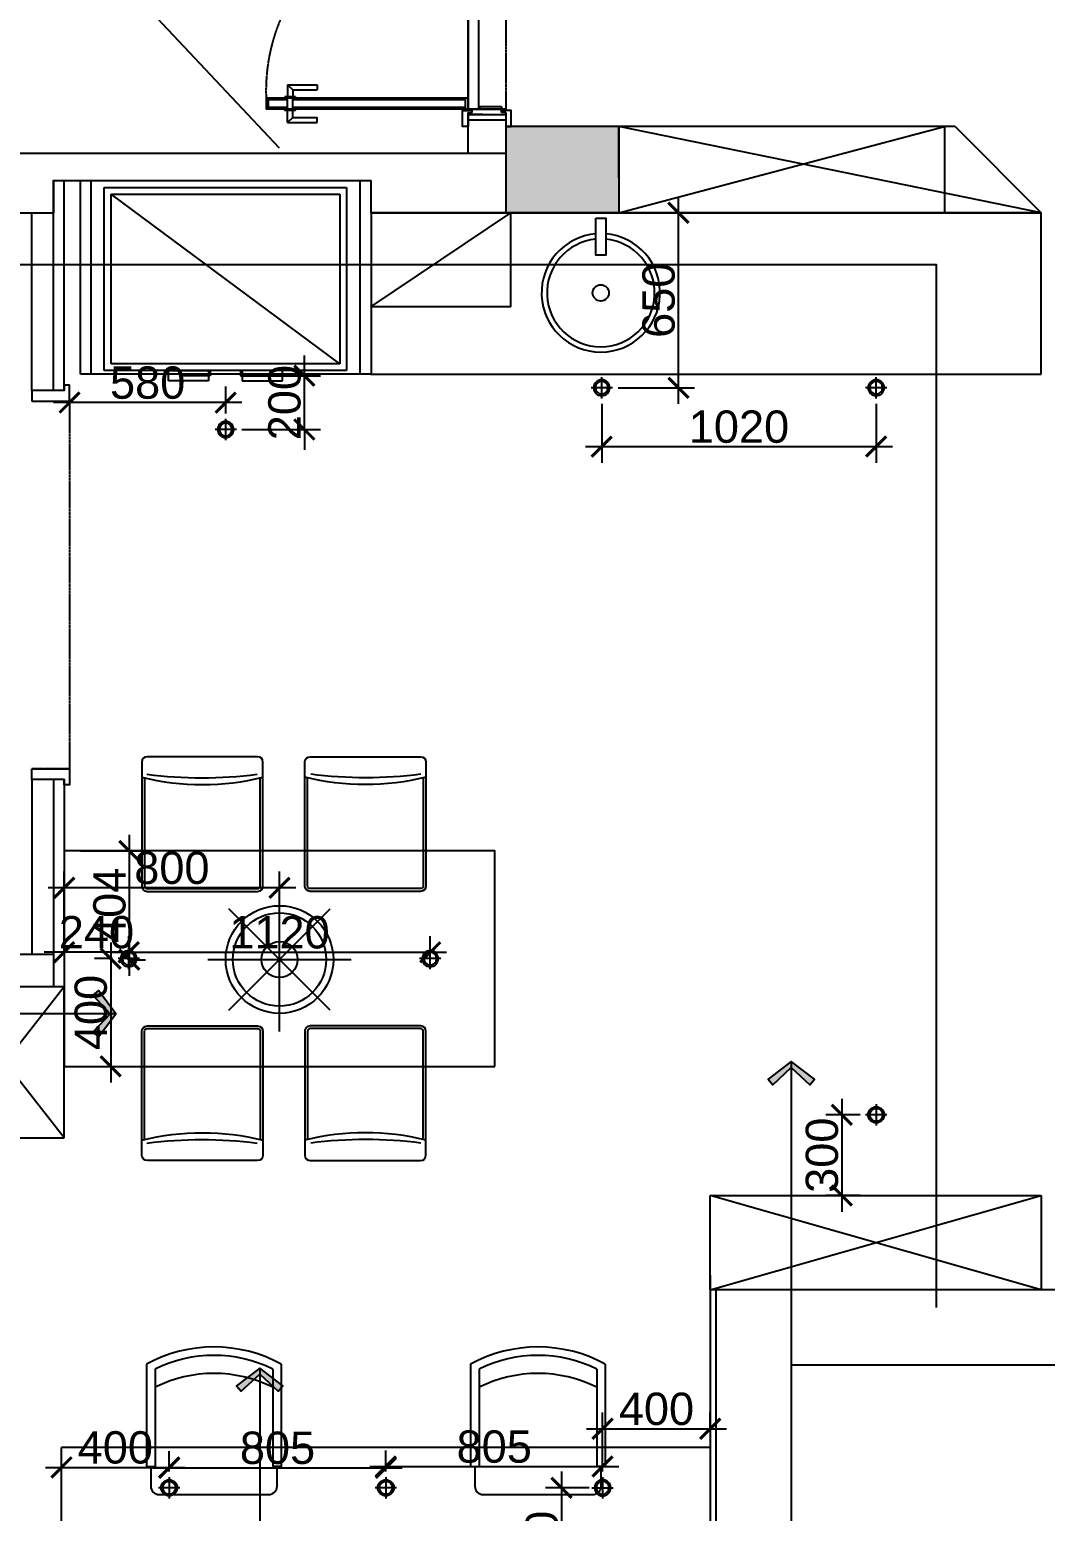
# Model space of a CAD drawing. Header units: millimetres. Extents: x 148889 to 229003, y -70503 to 111106.
# Drawn here: x 206058 to 209832, y 57655 to 63157 of the extents above; entities that cross this region are included whole.
import ezdxf
from ezdxf.lldxf.tags import DXFTag

# ---------------------------------------------------------------- set-up
doc = ezdxf.new("R2010")
doc.units = ezdxf.units.MM
doc.linetypes.add('DASHED2', pattern=[0.375, 0.25, -0.125])
doc.linetypes.add('HIDDEN', pattern=[0.375, 0.25, -0.125])
for name, color, linetype in [('C-天花标高', 1, 'Continuous'), ('C-灯具1', 2, 'Continuous'), ('C-灯具设备尺寸', 44, 'Continuous'), ('C-门套', 16, 'Continuous'), ('P-原墙线', 7, 'Continuous'), ('P-固定家具1(到顶)', 3, 'Continuous'), ('P-固定家具2(不到顶)', 2, 'Continuous'), ('P-完成面', 1, 'Continuous'), ('P-新墙线', 4, 'Continuous'), ('P-活动家具', 3, 'Continuous'), ('P-门', 1, 'Continuous'), ('P-门套', 1, 'Continuous')]:
    doc.layers.add(name, color=color, linetype=linetype)
doc.styles.add('Arial', font='arial.ttf')
doc.styles.add('ROMANS', font='ROMANS.shx', dxfattribs={"bigfont": 'BIGFONT.shx'})
tags = doc.linetypes.add('ACAD_ISO03W100', pattern=[30, 12, -18]).pattern_tags.tags
tags[6:7] = [DXFTag(74, 4), DXFTag(75, 0), DXFTag(340, '0'), DXFTag(46, 1.0), DXFTag(50, 0.0), DXFTag(44, 0.0), DXFTag(45, 0.0)]
tags[4:5] = [DXFTag(74, 4), DXFTag(75, 0), DXFTag(340, '0'), DXFTag(46, 1.0), DXFTag(50, 0.0), DXFTag(44, 0.0), DXFTag(45, 0.0)]
doc.dimstyles.new('1比60', dxfattribs={"dimscale": 60, "dimtxt": 2, "dimasz": 1.25, "dimexe": 1, "dimexo": 1, "dimgap": 0.2, "dimtad": 1, "dimdec": 0, "dimrnd": 0.005, "dimzin": 0, "dimdsep": 46, "dimtxsty": 'Arial', "dimblk": 'ARCHTICK', "dimcen": 0.125, "dimdle": 1, "dimclrd": 44, "dimclre": 44, "dimclrt": 50, "dimadec": 0, "dimazin": 0, "dimtfac": 1, "dimtdec": 0, "dimtix": 1, "dimtmove": 2, "dimatfit": 3, "dimldrblk": 'DOT', "dimfxl": 4, "dimfxlon": 1, "dimtvp": 1, "dimtolj": 1, "dimtzin": 0, "dimarcsym": 0})
doc.dimstyles.new('出图比例1：50', dxfattribs={"dimscale": 50, "dimtxt": 2.5, "dimasz": 2, "dimexe": 2, "dimexo": 2, "dimgap": 1, "dimtad": 1, "dimdec": 0, "dimrnd": 5, "dimzin": 0, "dimdsep": 46, "dimtxsty": 'ROMANS', "dimblk1": 'ZHL_XS', "dimblk2": 'ZHL_XS', "dimsah": 1, "dimcen": 0.09, "dimclrd": 256, "dimclre": 256, "dimclrt": 41, "dimadec": 0, "dimazin": 0, "dimtfac": 1, "dimtdec": 4, "dimtix": 1, "dimtmove": 2, "dimatfit": 3, "dimldrblk": 'ZHL_JT', "dimfxl": 1, "dimtolj": 1, "dimtzin": 0, "dimarcsym": 0})

# ---------------------------------------------------------------- blocks, each defined once
blk = doc.blocks.new('ZHL_JT')
blk.add_line((-0.221, 0), (-1, 0))
blk.add_lwpolyline([(-0.221, 0), (-0.861, -0.689), (-0.654, -0.862), (0, 0), (-0.654, 0.862), (-0.861, 0.689)], close=True)
for points in [[(-0.861, 0.689), (-0.654, 0.862), (-0.221, 0), (0, 0)], [(-0.861, -0.689), (-0.654, -0.862), (-0.221, 0), (0, 0)]]:
    blk.add_solid(points)
blk = doc.blocks.new('ZHL_XS')
blk.add_line((-1, 0), (0, 0))
at = {"const_width": 0.2}
blk.add_lwpolyline([(-0.6, -0.6), (0.6, 0.6)], dxfattribs=at)
blk = doc.blocks.new('A$C55707EFD')
at = {"layer": 'C-灯具1'}
for p, q in [((200, 0), (200, 400)), ((58.6, 58.6), (341.4, 341.4)), ((341.4, 58.6), (58.6, 341.4)), ((0, 200), (400, 200))]:
    blk.add_line(p, q, dxfattribs=at)
for radius in [150, 130, 50]:
    blk.add_circle((200, 200), radius, dxfattribs=at)
blk = doc.blocks.new('A$C01C20CD7')
at = {"layer": 'C-灯具1'}
for p, q in [((52.8, 105.7, 2984.9), (52.8, 0, 2984.9)), ((0, 52.8, 2984.9), (105.7, 52.8, 2984.9))]:
    blk.add_line(p, q, dxfattribs=at)
for radius in [39.9, 31.7]:
    blk.add_circle((52.8, 52.8, 2984.9), radius, dxfattribs=at)
blk = doc.blocks.new('A$C404574AA')
at = {"layer": 'P-门'}
for p, q in [((650.6, 803, 233.2), (650.6, 784, 233.2)), ((760.1, 803, 233.2), (650.6, 803, 233.2)), ((741.1, 784, 233.2), (650.6, 784, 233.2)), ((741.1, 784, 233.2), (760.1, 803, 233.2)), ((741.1, 784, 233.2), (741.1, 758, 233.2)), ((760.1, 803, 233.2), (760.1, 758, 233.2)), ((90, 753, 233.2), (840, 753, 233.2)), ((90, 713, 233.2), (90, 753, 233.2)), ((730.6, 758, 233.2), (730.6, 753, 233.2)), ((730.6, 758, 233.2), (770.6, 758, 233.2)), ((740.8, 753, 233.2), (740.8, 713, 233.2)), ((760.3, 753, 233.2), (760.3, 713, 233.2)), ((770.6, 758, 233.2), (770.6, 753, 233.2)), ((840, 713, 233.2), (840, 753, 233.2)), ((90, 713, 233.2), (840, 713, 233.2)), ((741.1, 682, 233.2), (650.6, 682, 233.2)), ((650.6, 663, 233.2), (650.6, 682, 233.2)), ((760.1, 663, 233.2), (650.6, 663, 233.2)), ((730.6, 708, 233.2), (730.6, 713, 233.2)), ((730.6, 708, 233.2), (770.6, 708, 233.2)), ((741.1, 682, 233.2), (741.1, 708, 233.2)), ((741.1, 682, 233.2), (760.1, 663, 233.2)), ((760.1, 663, 233.2), (760.1, 708, 233.2)), ((770.6, 708, 233.2), (770.6, 713, 233.2))]:
    blk.add_line(p, q, dxfattribs=at)
at = {"layer": 'P-门', "color": 252, "linetype": 'ACAD_ISO03W100', "ltscale": 0.001}
for p, q in [((50, 753, 233.2), (50, 3, 233.2)), ((50, 753, 233.2), (90, 753, 233.2)), ((90, 753, 233.2), (90, 3, 233.2)), ((90, 3, 233.2), (90, 743, 233.2)), ((0, 82.9, 233.2), (0, 192.4, 233.2)), ((0, 192.4, 233.2), (19, 192.4, 233.2)), ((19, 101.9, 233.2), (19, 192.4, 233.2)), ((140, 192.4, 233.2), (121, 192.4, 233.2)), ((121, 101.9, 233.2), (121, 192.4, 233.2)), ((140, 82.9, 233.2), (140, 192.4, 233.2)), ((45, 112.4, 233.2), (45, 72.4, 233.2)), ((45, 112.4, 233.2), (50, 112.4, 233.2)), ((95, 112.4, 233.2), (90, 112.4, 233.2)), ((95, 112.4, 233.2), (95, 72.4, 233.2)), ((19, 101.9, 233.2), (0, 82.9, 233.2)), ((0, 82.9, 233.2), (45, 82.9, 233.2)), ((19, 101.9, 233.2), (45, 101.9, 233.2)), ((45, 72.4, 233.2), (50, 72.4, 233.2)), ((90, 102.2, 233.2), (50, 102.2, 233.2)), ((90, 82.7, 233.2), (50, 82.7, 233.2)), ((95, 72.4, 233.2), (90, 72.4, 233.2)), ((121, 101.9, 233.2), (95, 101.9, 233.2)), ((140, 82.9, 233.2), (95, 82.9, 233.2)), ((121, 101.9, 233.2), (140, 82.9, 233.2)), ((50, 3, 233.2), (90, 3, 233.2))]:
    blk.add_line(p, q, dxfattribs=at)
at = {"layer": 'P-门', "color": 252}
for p, q in [((100, 713, 233.2), (100, 753, 233.2)), ((100, 747, 233.2), (740.8, 747, 233.2)), ((100, 719, 233.2), (740.8, 719, 233.2)), ((760.3, 747, 233.2), (832, 747, 233.2)), ((760.3, 719, 233.2), (832, 719, 233.2)), ((832, 713, 233.2), (832, 753, 233.2))]:
    blk.add_line(p, q, dxfattribs=at)
at = {"layer": 'P-门', "color": 252, "linetype": 'DASHED2'}
blk.add_arc((154.7, 685.8, 233.2), 685.8, 264.5854, 2.2759, dxfattribs=at)
blk = doc.blocks.new('A$C0BB32EA6')
at = {"color": 250}
blk.add_arc((223.5, 2013), 1591.3, 262.6127, 277.3873, dxfattribs=at)
at = {"layer": 'P-活动家具'}
for p, q in [((430, 500), (20, 500)), ((0, 480), (0, 118.4)), ((450, 118.4), (450, 480)), ((0, 118.4), (0, 20)), ((450, 20), (450, 118.4)), ((20, 0), (430, 0))]:
    blk.add_line(p, q, dxfattribs=at)
at = {"layer": 'P-活动家具', "color": 250}
for p, q in [((10, 421.9), (10, 20)), ((440, 20), (440, 421.9)), ((20, 10), (430, 10))]:
    blk.add_line(p, q, dxfattribs=at)
at = {"layer": 'P-活动家具'}
for centre, radius, start, end in [((20, 480), 20, 90, 180), ((430, 480), 20, 0, 90), ((225, 1333.7), 937.3, 256.11, 283.89), ((20, 20), 20, 180, 270), ((430, 20), 20, 270, 0)]:
    blk.add_arc(centre, radius, start, end, dxfattribs=at)
at = {"layer": 'P-活动家具', "color": 250}
for centre, start, end in [((20, 20), 180, 270), ((430, 20), 270, 0)]:
    blk.add_arc(centre, 10, start, end, dxfattribs=at)
blk = doc.blocks.new('A$C323B2213')
at = {"layer": 'P-活动家具'}
blk.add_lwpolyline([(0, 1149.9), (0, 349.9), (1600, 349.9), (1600, 1149.9)], close=True, dxfattribs=at)
blk.add_blockref('A$C0BB32EA6', (256.2, 999.9), dxfattribs=at)
at = {"layer": 'P-活动家具', "xscale": -1}
blk.add_blockref('A$C0BB32EA6', (1311.6, 999.9), dxfattribs=at)
at = {"layer": 'P-活动家具', "xscale": -1, "rotation": 180}
blk.add_blockref('A$C0BB32EA6', (256.2, 500), dxfattribs=at)
at = {"layer": 'P-活动家具', "rotation": 180}
blk.add_blockref('A$C0BB32EA6', (1311.6, 500), dxfattribs=at)
blk = doc.blocks.new('A$C674F3EA9')
at = {"color": 252, "linetype": 'ACAD_ISO03W100'}
blk.add_lwpolyline([(484.4, 443.9), (484.4, 516.8, 0.414214), (453.1, 548.1), (46.9, 548.1, 0.414214), (15.6, 516.8), (15.6, 443.9)], format="xyb", dxfattribs=at)
for points in [[(0, 373), (0, 443.9), (31.3, 443.9)], [(31.3, 373), (31.3, 443.9)], [(468.8, 373), (468.8, 443.9)], [(500, 373), (500, 443.9), (468.8, 443.9)]]:
    blk.add_lwpolyline(points, dxfattribs=at)
for points in [[(0, 63.7), (0, 373)], [(31.3, 82.7), (31.3, 373)], [(468.8, 82.7), (468.8, 373)], [(500, 63.7), (500, 373)]]:
    blk.add_lwpolyline(points)
for centre, radius, start, end in [((250, 588.7, 0), 490.4, 243.5091, 296.4909), ((250, 521.6, 0), 521.7, 241.3642, 298.6358), ((250, 521.6, 0), 490.4, 243.5091, 296.4909)]:
    blk.add_arc(centre, radius, start, end)
blk = doc.blocks.new('A$C3AD5280B')
at = {"layer": 'P-活动家具', "color": 8}
for p, q in [((238.6, 717.9), (238.6, 680)), ((387.4, 717.9), (238.6, 717.9)), ((387.4, 680), (387.4, 717.9)), ((512.6, 717.9), (661.4, 717.9)), ((512.6, 680), (512.6, 717.9)), ((661.4, 717.9), (661.4, 680)), ((900, 680), (0, 680)), ((0, 680), (0, 0)), ((238.6, 680), (387.4, 680)), ((283, 698.9), (283, 680)), ((393.8, 698.9), (283, 698.9)), ((393.8, 680), (393.8, 698.9)), ((506.2, 698.9), (617, 698.9)), ((506.2, 680), (506.2, 698.9)), ((661.4, 680), (512.6, 680)), ((617, 698.9), (617, 680)), ((900, 0), (900, 680)), ((875, 655), (25, 655)), ((875, 655), (25, 25)), ((25, 655), (25, 25)), ((875, 25), (875, 655)), ((25, 25), (875, 25)), ((0, 0), (900, 0))]:
    blk.add_line(p, q, dxfattribs=at)
blk = doc.blocks.new('A$C54785E95')
at = {"layer": 'P-新墙线', "color": 252}
blk.add_circle((220, 220), 30.3, dxfattribs=at)
at = {"layer": 'P-活动家具', "color": 252}
blk.add_lwpolyline([(201.8, 497), (238.2, 497), (238.2, 359.6), (201.8, 359.6)], close=True, dxfattribs=at)
for radius, start, end in [(220, 94.7371, 85.2629), (200, 95.2121, 84.7879)]:
    blk.add_arc((220, 220), radius, start, end, dxfattribs=at)
blk = doc.blocks.new('_ArchTick')
at = {"color": 0, "linetype": 'ByBlock', "const_width": 0.15}
blk.add_lwpolyline([(-0.5, -0.5), (0.5, 0.5)], dxfattribs=at)
blk = doc.blocks.new('*D1022')
at = {"layer": 'P-新墙线', "color": 44, "lineweight": -2, "transparency": 16777216}
for p, q in [((206186.9, 59764.2), (206186.9, 60030.9)), ((206986.7, 59764.2), (206986.7, 60030.9)), ((207046.7, 59970.9), (206126.9, 59970.9))]:
    blk.add_line(p, q, dxfattribs=at)
at = {"layer": 'P-新墙线', "color": 44, "lineweight": -2, "transparency": 16777216, "xscale": 75, "yscale": 75, "zscale": 75, "rotation": 180}
blk.add_blockref('_ArchTick', (206186.9, 59970.9), dxfattribs=at)
at = {"layer": 'P-新墙线', "color": 44, "lineweight": -2, "transparency": 16777216, "xscale": 75, "yscale": 75, "zscale": 75}
blk.add_blockref('_ArchTick', (206986.7, 59970.9), dxfattribs=at)
at = {"layer": 'P-新墙线', "color": 50, "transparency": 16777216, "insert": (206586.8, 60044.1), "char_height": 120, "attachment_point": 5, "style": 'Arial'}
blk.add_mtext('\\A1;800', dxfattribs=at)
blk = doc.blocks.new('_Dot')
at = {"color": 0, "linetype": 'ByBlock', "lineweight": -2}
blk.add_line((-0.5, 0), (-1, 0), dxfattribs=at)
at = {"color": 0, "linetype": 'ByBlock', "const_width": 0.5}
blk.add_lwpolyline([(-0.25, 0, 1), (0.25, 0, 1)], format="xyb", close=True, dxfattribs=at)
blk = doc.blocks.new('*D1031')
at = {"layer": 'P-新墙线', "color": 44, "lineweight": -2, "transparency": 16777216}
for p, q in [((206786.7, 61732.5), (206786.7, 61832.6)), ((206846.7, 61772.6), (206146.9, 61772.6)), ((206206.9, 61772.6), (206206.9, 61712.6))]:
    blk.add_line(p, q, dxfattribs=at)
at = {"layer": 'P-新墙线', "color": 44, "lineweight": -2, "transparency": 16777216, "xscale": 75, "yscale": 75, "zscale": 75, "rotation": 180}
blk.add_blockref('_ArchTick', (206206.9, 61772.6), dxfattribs=at)
at = {"layer": 'P-新墙线', "color": 44, "lineweight": -2, "transparency": 16777216, "xscale": 75, "yscale": 75, "zscale": 75}
blk.add_blockref('_ArchTick', (206786.7, 61772.6), dxfattribs=at)
at = {"layer": 'P-新墙线', "color": 50, "transparency": 16777216, "insert": (206496.8, 61845.9), "char_height": 120, "attachment_point": 5, "style": 'Arial'}
blk.add_mtext('\\A1;580', dxfattribs=at)
blk = doc.blocks.new('*D1032')
at = {"layer": 'P-新墙线', "color": 44, "lineweight": -2, "transparency": 16777216}
for p, q in [((207078.9, 61872.1), (207078.9, 61947.1)), ((206846.7, 61872.1), (207138.9, 61872.1)), ((207078.9, 61672.5), (207078.9, 61872.1)), ((206846.7, 61672.5), (207138.9, 61672.5)), ((207078.9, 61672.5), (207078.9, 61597.5))]:
    blk.add_line(p, q, dxfattribs=at)
at = {"layer": 'P-新墙线', "color": 44, "lineweight": -2, "transparency": 16777216, "xscale": 75, "yscale": 75, "zscale": 75}
for p, rotation in [((207078.9, 61872.1), 270), ((207078.9, 61672.5), 90)]:
    blk.add_blockref('_ArchTick', p, dxfattribs=dict(at, rotation=rotation))
at = {"layer": 'P-新墙线', "color": 50, "transparency": 16777216, "insert": (207005.6, 61772.3), "char_height": 120, "attachment_point": 5, "rotation": 90, "style": 'Arial'}
blk.add_mtext('\\A1;200', dxfattribs=at)
blk = doc.blocks.new('*D1034')
at = {"layer": 'P-新墙线', "color": 44, "lineweight": -2, "transparency": 16777216}
for p, q in [((208468.7, 61767.5), (208468.7, 62537.5)), ((208306.9, 62477.5), (208528.7, 62477.5)), ((208244.6, 61827.5), (208528.7, 61827.5))]:
    blk.add_line(p, q, dxfattribs=at)
at = {"layer": 'P-新墙线', "color": 44, "lineweight": -2, "transparency": 16777216, "xscale": 75, "yscale": 75, "zscale": 75}
for p, rotation in [((208468.7, 62477.5), 90), ((208468.7, 61827.5), 270)]:
    blk.add_blockref('_ArchTick', p, dxfattribs=dict(at, rotation=rotation))
at = {"layer": 'P-新墙线', "color": 50, "transparency": 16777216, "insert": (208395.5, 62152.5), "char_height": 120, "attachment_point": 5, "rotation": 90, "style": 'Arial'}
blk.add_mtext('\\A1;650', dxfattribs=at)
blk = doc.blocks.new('*D1035')
at = {"layer": 'P-新墙线', "color": 44, "lineweight": -2, "transparency": 16777216}
for p, q in [((208183.6, 61767.5), (208183.6, 61549)), ((209203.2, 61767.5), (209203.2, 61549)), ((208123.6, 61609), (209263.2, 61609))]:
    blk.add_line(p, q, dxfattribs=at)
at = {"layer": 'P-新墙线', "color": 44, "lineweight": -2, "transparency": 16777216, "xscale": 75, "yscale": 75, "zscale": 75, "rotation": 180}
blk.add_blockref('_ArchTick', (208183.6, 61609), dxfattribs=at)
at = {"layer": 'P-新墙线', "color": 44, "lineweight": -2, "transparency": 16777216, "xscale": 75, "yscale": 75, "zscale": 75}
blk.add_blockref('_ArchTick', (209203.2, 61609), dxfattribs=at)
at = {"layer": 'P-新墙线', "color": 50, "transparency": 16777216, "insert": (208693.4, 61682.3), "char_height": 120, "attachment_point": 5, "style": 'Arial'}
blk.add_mtext('\\A1;1020', dxfattribs=at)
blk = doc.blocks.new('*D1036')
at = {"layer": 'P-新墙线', "color": 44, "lineweight": -2, "transparency": 16777216}
for p, q in [((209075.6, 59187.5), (209075.6, 58767.5)), ((209143.2, 59127.5), (209015.6, 59127.5)), ((209143.2, 58827.5), (209015.6, 58827.5))]:
    blk.add_line(p, q, dxfattribs=at)
at = {"layer": 'P-新墙线', "color": 44, "lineweight": -2, "transparency": 16777216, "xscale": 75, "yscale": 75, "zscale": 75}
for p, rotation in [((209075.6, 59127.5), 90), ((209075.6, 58827.5), 270)]:
    blk.add_blockref('_ArchTick', p, dxfattribs=dict(at, rotation=rotation))
at = {"layer": 'P-新墙线', "color": 50, "transparency": 16777216, "insert": (209002.2, 58977.5), "char_height": 120, "attachment_point": 5, "rotation": 90, "style": 'Arial'}
blk.add_mtext('\\A1;300', dxfattribs=at)
blk = doc.blocks.new('*D1037')
at = {"layer": 'P-新墙线', "color": 44, "lineweight": -2, "transparency": 16777216}
for p, q in [((208034.4, 57802.5), (208034.4, 57232.5)), ((208136.9, 57742.5), (207974.4, 57742.5)), ((208274.4, 57292.5), (207974.4, 57292.5))]:
    blk.add_line(p, q, dxfattribs=at)
at = {"layer": 'P-新墙线', "color": 44, "lineweight": -2, "transparency": 16777216, "xscale": 75, "yscale": 75, "zscale": 75}
for p, rotation in [((208034.4, 57742.5), 90), ((208034.4, 57292.5), 270)]:
    blk.add_blockref('_ArchTick', p, dxfattribs=dict(at, rotation=rotation))
at = {"layer": 'P-新墙线', "color": 50, "transparency": 16777216, "insert": (207961.2, 57517.5), "char_height": 120, "attachment_point": 5, "rotation": 90, "style": 'Arial'}
blk.add_mtext('\\A1;450', dxfattribs=at)
blk = doc.blocks.new('*D1076')
at = {"layer": 'P-新墙线', "color": 44, "lineweight": -2, "transparency": 16777216}
for p, q in [((213860.3, 60833.5), (213860.3, 62787.5)), ((213620.3, 62727.5), (213920.3, 62727.5)), ((213674.5, 60893.5), (213920.3, 60893.5)), ((206428.8, 59643.5), (206428.8, 60167.5)), ((206246.9, 60107.5), (206488.8, 60107.5)), ((206428.8, 59703.5), (206488.8, 59703.5))]:
    blk.add_line(p, q, dxfattribs=at)
at = {"layer": 'P-新墙线', "color": 44, "lineweight": -2, "transparency": 16777216, "xscale": 75, "yscale": 75, "zscale": 75}
for p, rotation in [((213860.3, 62727.5), 90), ((213860.3, 60893.5), 270), ((206428.8, 60107.5), 90), ((206428.8, 59703.5), 270)]:
    blk.add_blockref('_ArchTick', p, dxfattribs=dict(at, rotation=rotation))
at = {"layer": 'P-新墙线', "color": 50, "transparency": 16777216, "char_height": 120, "attachment_point": 5, "rotation": 90, "style": 'Arial'}
for s, insert in [('\\A1;1834', (213787, 61810.5)), ('\\A1;404', (206355.5, 59905.5))]:
    blk.add_mtext(s, dxfattribs=dict(at, insert=insert))
blk = doc.blocks.new('*D1077')
at = {"layer": 'P-新墙线', "color": 44, "lineweight": -2, "transparency": 16777216}
for p, q in [((211973.7, 63757.5), (211973.7, 63969)), ((212973.7, 63757.5), (212973.7, 63969)), ((211913.7, 63909), (213033.7, 63909)), ((206186.9, 59731.6), (206186.9, 59791.6)), ((206426.6, 59731.6), (206426.6, 59791.6)), ((206186.9, 59731.6), (206111.9, 59731.6)), ((206426.6, 59731.6), (206186.9, 59731.6)), ((206426.6, 59731.6), (206501.6, 59731.6))]:
    blk.add_line(p, q, dxfattribs=at)
at = {"layer": 'P-新墙线', "color": 44, "lineweight": -2, "transparency": 16777216, "xscale": 75, "yscale": 75, "zscale": 75, "rotation": 180}
for p in [(211973.7, 63909), (206426.6, 59731.6)]:
    blk.add_blockref('_ArchTick', p, dxfattribs=at)
at = {"layer": 'P-新墙线', "color": 44, "lineweight": -2, "transparency": 16777216, "xscale": 75, "yscale": 75, "zscale": 75}
for p in [(212973.7, 63909), (206186.9, 59731.6)]:
    blk.add_blockref('_ArchTick', p, dxfattribs=at)
at = {"layer": 'P-新墙线', "color": 50, "transparency": 16777216, "char_height": 120, "attachment_point": 5, "style": 'Arial'}
for s, insert in [('\\A1;1000', (212473.7, 63982.2)), ('\\A1;240', (206306.7, 59804.9))]:
    blk.add_mtext(s, dxfattribs=dict(at, insert=insert))
blk = doc.blocks.new('*D1078')
at = {"layer": 'P-新墙线', "color": 44, "lineweight": -2, "transparency": 16777216}
for p, q in [((212973.7, 63757.5), (212973.7, 63967.4)), ((213973.7, 63757.5), (213973.7, 63967.4)), ((212913.7, 63907.4), (214033.7, 63907.4)), ((206359.5, 59767.5), (206359.5, 59247.5)), ((206366.6, 59707.5), (206299.5, 59707.5)), ((206246.9, 59307.5), (206419.5, 59307.5))]:
    blk.add_line(p, q, dxfattribs=at)
at = {"layer": 'P-新墙线', "color": 44, "lineweight": -2, "transparency": 16777216, "xscale": 75, "yscale": 75, "zscale": 75}
for p, rotation in [((212973.7, 63907.4), 180), ((206359.5, 59707.5), 90), ((206359.5, 59307.5), 270)]:
    blk.add_blockref('_ArchTick', p, dxfattribs=dict(at, rotation=rotation))
blk.add_blockref('_ArchTick', (213973.7, 63907.4), dxfattribs=at)
at = {"layer": 'P-新墙线', "color": 50, "transparency": 16777216, "insert": (213473.7, 63980.7), "char_height": 120, "attachment_point": 5, "style": 'Arial'}
blk.add_mtext('\\A1;1000', dxfattribs=at)
at = {"layer": 'P-新墙线', "color": 50, "transparency": 16777216, "insert": (206286.2, 59507.5), "char_height": 120, "attachment_point": 5, "rotation": 90, "style": 'Arial'}
blk.add_mtext('\\A1;400', dxfattribs=at)
blk = doc.blocks.new('*D1079')
at = {"layer": 'P-新墙线', "color": 44, "lineweight": -2, "transparency": 16777216}
for p, q in [((213973.7, 63757.5), (213973.7, 63967.5)), ((214973.7, 63757.5), (214973.7, 63967.5)), ((213913.7, 63907.5), (215033.7, 63907.5)), ((206426.6, 59731.3), (206426.6, 59791.3)), ((207546.6, 59731.3), (207546.6, 59791.3)), ((206366.6, 59731.3), (207606.6, 59731.3))]:
    blk.add_line(p, q, dxfattribs=at)
at = {"layer": 'P-新墙线', "color": 44, "lineweight": -2, "transparency": 16777216, "xscale": 75, "yscale": 75, "zscale": 75, "rotation": 180}
for p in [(213973.7, 63907.5), (206426.6, 59731.3)]:
    blk.add_blockref('_ArchTick', p, dxfattribs=at)
at = {"layer": 'P-新墙线', "color": 44, "lineweight": -2, "transparency": 16777216, "xscale": 75, "yscale": 75, "zscale": 75}
for p in [(214973.7, 63907.5), (207546.6, 59731.3)]:
    blk.add_blockref('_ArchTick', p, dxfattribs=at)
at = {"layer": 'P-新墙线', "color": 50, "transparency": 16777216, "char_height": 120, "attachment_point": 5, "style": 'Arial'}
for s, insert in [('\\A1;1000', (214473.7, 63980.8)), ('\\A1;1120', (206986.6, 59804.5))]:
    blk.add_mtext(s, dxfattribs=dict(at, insert=insert))
blk = doc.blocks.new('*D1080')
at = {"layer": 'P-新墙线', "color": 44, "lineweight": -2, "transparency": 16777216}
for p, q in [((211006.9, 59493.5), (211006.9, 59634.1)), ((211721.9, 59493.5), (211721.9, 59634.1)), ((211781.9, 59574.1), (210946.9, 59574.1)), ((208186.9, 57802.5), (208186.9, 58021.7)), ((208586.9, 57961.7), (208586.9, 58021.7)), ((208126.9, 57961.7), (208646.9, 57961.7))]:
    blk.add_line(p, q, dxfattribs=at)
at = {"layer": 'P-新墙线', "color": 44, "lineweight": -2, "transparency": 16777216, "xscale": 75, "yscale": 75, "zscale": 75, "rotation": 180}
for p in [(211006.9, 59574.1), (208186.9, 57961.7)]:
    blk.add_blockref('_ArchTick', p, dxfattribs=at)
at = {"layer": 'P-新墙线', "color": 44, "lineweight": -2, "transparency": 16777216, "xscale": 75, "yscale": 75, "zscale": 75}
for p in [(211721.9, 59574.1), (208586.9, 57961.7)]:
    blk.add_blockref('_ArchTick', p, dxfattribs=at)
at = {"layer": 'P-新墙线', "color": 50, "transparency": 16777216, "char_height": 120, "attachment_point": 5, "style": 'Arial'}
for s, insert in [('\\A1;715', (211364.4, 59647.4)), ('\\A1;400', (208386.9, 58035))]:
    blk.add_mtext(s, dxfattribs=dict(at, insert=insert))
blk = doc.blocks.new('*D1081')
at = {"layer": 'P-新墙线', "color": 44, "lineweight": -2, "transparency": 16777216}
for p, q in [((211721.9, 59574.1), (211721.9, 59634.1)), ((214377, 59574.1), (214377, 59634.1)), ((211661.9, 59574.1), (214437, 59574.1)), ((206176.9, 57727.5), (206176.9, 57878.5)), ((206576.7, 57802.5), (206576.7, 57878.5)), ((206116.9, 57818.5), (206636.7, 57818.5))]:
    blk.add_line(p, q, dxfattribs=at)
at = {"layer": 'P-新墙线', "color": 44, "lineweight": -2, "transparency": 16777216, "xscale": 75, "yscale": 75, "zscale": 75, "rotation": 180}
for p in [(211721.9, 59574.1), (206176.9, 57818.5)]:
    blk.add_blockref('_ArchTick', p, dxfattribs=at)
at = {"layer": 'P-新墙线', "color": 44, "lineweight": -2, "transparency": 16777216, "xscale": 75, "yscale": 75, "zscale": 75}
for p in [(214377, 59574.1), (206576.7, 57818.5)]:
    blk.add_blockref('_ArchTick', p, dxfattribs=at)
at = {"layer": 'P-新墙线', "color": 50, "transparency": 16777216, "char_height": 120, "attachment_point": 5, "style": 'Arial'}
for s, insert in [('\\A1;2655', (213049.4, 59647.4)), ('\\A1;400', (206376.8, 57891.7))]:
    blk.add_mtext(s, dxfattribs=dict(at, insert=insert))
blk = doc.blocks.new('*D1082')
at = {"layer": 'P-新墙线', "color": 44, "lineweight": -2, "transparency": 16777216}
for p, q in [((214377, 59574.1), (214377, 59634.1)), ((215106.9, 59493.5), (215106.9, 59634.1)), ((214317, 59574.1), (215166.9, 59574.1)), ((206576.7, 57802.5), (206576.7, 57877)), ((207381.7, 57802.5), (207381.7, 57877)), ((206516.7, 57817), (207441.7, 57817))]:
    blk.add_line(p, q, dxfattribs=at)
at = {"layer": 'P-新墙线', "color": 44, "lineweight": -2, "transparency": 16777216, "xscale": 75, "yscale": 75, "zscale": 75, "rotation": 180}
for p in [(214377, 59574.1), (206576.7, 57817)]:
    blk.add_blockref('_ArchTick', p, dxfattribs=at)
at = {"layer": 'P-新墙线', "color": 44, "lineweight": -2, "transparency": 16777216, "xscale": 75, "yscale": 75, "zscale": 75}
for p in [(215106.9, 59574.1), (207381.7, 57817)]:
    blk.add_blockref('_ArchTick', p, dxfattribs=at)
at = {"layer": 'P-新墙线', "color": 50, "transparency": 16777216, "char_height": 120, "attachment_point": 5, "style": 'Arial'}
for s, insert in [('\\A1;730', (214741.9, 59647.4)), ('\\A1;805', (206979.2, 57890.3))]:
    blk.add_mtext(s, dxfattribs=dict(at, insert=insert))
blk = doc.blocks.new('*D1083')
at = {"layer": 'P-新墙线', "color": 44, "lineweight": -2, "transparency": 16777216}
for p, q in [((215106.9, 59493.5), (215106.9, 59634.2)), ((215696.9, 59523.5), (215696.9, 59634.2)), ((215046.9, 59574.2), (215756.9, 59574.2)), ((207381.7, 57802.5), (207381.7, 57881.6)), ((208186.9, 57802.5), (208186.9, 57881.6)), ((207321.7, 57821.6), (208246.9, 57821.6))]:
    blk.add_line(p, q, dxfattribs=at)
at = {"layer": 'P-新墙线', "color": 44, "lineweight": -2, "transparency": 16777216, "xscale": 75, "yscale": 75, "zscale": 75, "rotation": 180}
for p in [(215106.9, 59574.2), (207381.7, 57821.6)]:
    blk.add_blockref('_ArchTick', p, dxfattribs=at)
at = {"layer": 'P-新墙线', "color": 44, "lineweight": -2, "transparency": 16777216, "xscale": 75, "yscale": 75, "zscale": 75}
for p in [(215696.9, 59574.2), (208186.9, 57821.6)]:
    blk.add_blockref('_ArchTick', p, dxfattribs=at)
at = {"layer": 'P-新墙线', "color": 50, "transparency": 16777216, "char_height": 120, "attachment_point": 5, "style": 'Arial'}
for s, insert in [('\\A1;590', (215401.9, 59647.4)), ('\\A1;805', (207784.3, 57894.8))]:
    blk.add_mtext(s, dxfattribs=dict(at, insert=insert))

msp = doc.modelspace()

# ---------------------------------------------------------------- hatches: boundary and pattern name
at = {"layer": 'P-原墙线'}
h = msp.add_hatch(color=8, dxfattribs=at)
h.paths.add_polyline_path([(208246.9, 62477.5), (208246.9, 62607.5), (208246.9, 62797.5), (207826.9, 62797.5), (207826.9, 62697.5), (207826.9, 62477.5)])
h.paths.add_polyline_path([(211006.9, 62477.5), (211331.9, 62477.5), (211331.9, 63097.5), (211006.9, 63097.5)])

# ---------------------------------------------------------------- linework, layer by layer
at = {"color": 7}
msp.add_lwpolyline([(209427.3, 58412.5), (209427.3, 62284.4), (204516.9, 62284.4)], dxfattribs=at)
at = {"layer": 'C-灯具设备尺寸'}
msp.add_line((206986.9, 62717.5), (204361.9, 65507.5), dxfattribs=at)
at = {"layer": 'C-门套', "linetype": 'HIDDEN', "elevation": 116.6}
msp.add_lwpolyline([(207826.9, 63612.5), (207826.9, 62862.5), (207686.9, 62862.5), (207686.9, 63612.5)], close=True, dxfattribs=at)
at = {"layer": 'C-门套', "linetype": 'HIDDEN'}
msp.add_lwpolyline([(206066.9, 61777.5), (206206.9, 61777.5), (206206.9, 60412.5), (206066.9, 60412.5)], dxfattribs=at)
msp.add_lwpolyline([(206066.9, 61777.5), (206206.9, 61777.5), (206206.9, 60412.5), (206066.9, 60412.5)], dxfattribs=at)
at = {"layer": 'P-原墙线'}
for p, q in [((208246.9, 62797.5), (207826.9, 62797.5)), ((207826.9, 62797.5), (207826.9, 62697.5)), ((208246.9, 62607.5), (208246.9, 62797.5)), ((207826.9, 62697.5), (205726.9, 62697.5)), ((207826.9, 62697.5), (207826.9, 62477.5)), ((206146.9, 62597.5), (206146.9, 62477.5)), ((207326.9, 62477.5), (207326.9, 62597.5)), ((208246.9, 62607.5), (208246.9, 62477.5)), ((204371.9, 62477.5), (206146.9, 62477.5)), ((206066.9, 61817.5), (206066.9, 62477.5)), ((206146.9, 61817.5), (206146.9, 62477.5)), ((207326.9, 62477.5), (208246.9, 62477.5)), ((206146.9, 61817.5), (206066.9, 61817.5)), ((206146.9, 61817.5), (206066.9, 61817.5)), ((206146.9, 60372.5), (206066.9, 60372.5)), ((206066.9, 60372.5), (206066.9, 59722.5)), ((206146.9, 60372.5), (206146.9, 59722.5)), ((206146.9, 59722.5), (204526.9, 59722.5)), ((206146.9, 59722.5), (206146.9, 59602.5)), ((206146.9, 59602.5), (205746.9, 59602.5)), ((209256.9, 58477.5), (208606.9, 58477.5)), ((208606.9, 58477.5), (208606.9, 57292.5)), ((209951.9, 58477.5), (209256.9, 58477.5)), ((209951.9, 58197.5), (208886.9, 58197.5)), ((208886.9, 58197.5), (208886.9, 57012.5))]:
    msp.add_line(p, q, dxfattribs=at)
msp.add_lwpolyline([(206146.9, 62477.5), (206146.9, 62597.5), (207326.9, 62597.5)], dxfattribs=at)
at = {"layer": 'P-固定家具1(到顶)'}
for p, q in [((209496.5, 62797.5), (208246.9, 62797.5)), ((208246.9, 62797.5), (208246.9, 62477.5)), ((206246.9, 61877.5), (206246.9, 62597.5)), ((206286.9, 61877.5), (206286.9, 62597.5)), ((207286.9, 61877.5), (207286.9, 62597.5)), ((209816.5, 62477.5), (207325.9, 62477.5)), ((207326.9, 62477.5), (207326.9, 61877.5)), ((208236.9, 62477.5), (209816.5, 62477.5)), ((209816.5, 61877.5), (209816.5, 62477.5)), ((207325.9, 61877.5), (206246.9, 61877.5)), ((207325.9, 61877.5), (209816.5, 61877.5)), ((206186.9, 59602.5), (205746.9, 59602.5)), ((206186.9, 59042.5), (206186.9, 59602.5)), ((205746.9, 59042.5), (206186.9, 59042.5)), ((208586.9, 58477.5), (208586.9, 58827.5)), ((208586.9, 58827.5), (209816.5, 58827.5)), ((209816.5, 58827.5), (209816.5, 58477.5)), ((209816.5, 58477.5), (208586.9, 58477.5))]:
    msp.add_line(p, q, dxfattribs=at)
at = {"layer": 'P-固定家具1(到顶)', "color": 252}
for p, q in [((209816.5, 62477.5), (208246.9, 62797.5)), ((208246.9, 62477.5), (209456.5, 62797.5)), ((207325.9, 62127.5), (207845.5, 62477.5)), ((207845.5, 62127.5), (207845.5, 62477.5)), ((207845.5, 62127.5), (207325.9, 62127.5)), ((206186.9, 59042.5), (205746.9, 59602.5)), ((206186.9, 59602.5), (205746.9, 59042.5)), ((209816.5, 58477.5), (208586.9, 58827.5)), ((208586.9, 58477.5), (209816.5, 58827.5))]:
    msp.add_line(p, q, dxfattribs=at)
at = {"layer": 'P-固定家具1(到顶)'}
msp.add_lwpolyline([(208586.9, 58532.5), (208586.9, 57292.5)], dxfattribs=at)
at = {"layer": 'P-固定家具2(不到顶)'}
for p in [(208586.9, 57892.5), (206176.9, 57442.5)]:
    msp.add_line(p, (206176.9, 57892.5), dxfattribs=at)
at = {"layer": 'P-完成面'}
for p, q in [((206186.9, 61817.5), (206186.9, 62597.5)), ((206066.9, 61817.5), (206066.9, 61777.5)), ((206066.9, 60372.5), (206066.9, 60412.5)), ((206186.9, 60372.5), (206186.9, 59602.5))]:
    msp.add_line(p, q, dxfattribs=at)
for points in [[(206186.9, 61837.5), (206186.9, 61817.5), (206066.9, 61817.5)], [(206066.9, 61777.5), (206206.9, 61777.5), (206206.9, 61837.5), (206186.9, 61837.5)], [(206066.9, 60412.5), (206206.9, 60412.5), (206206.9, 60352.5), (206186.9, 60352.5)], [(206186.9, 60352.5), (206186.9, 60372.5), (206066.9, 60372.5)]]:
    msp.add_lwpolyline(points, dxfattribs=at)
at = {"layer": 'P-新墙线'}
for p, q in [((209496.5, 62797.5), (209456.5, 62797.5)), ((209456.5, 62797.5), (209456.5, 62477.5)), ((209496.5, 62797.5), (209816.5, 62477.5)), ((209816.5, 62477.5), (209456.5, 62477.5))]:
    msp.add_line(p, q, dxfattribs=at)
at = {"layer": 'P-新墙线', "linetype": 'ByBlock', "ltscale": 3, "elevation": 116.6}
msp.add_lwpolyline([(207686.9, 62822.5), (207826.9, 62822.5), (207826.9, 62697.5), (207686.9, 62697.5)], close=True, dxfattribs=at)
at = {"layer": 'P-门套'}
for p, q in [((207686.9, 62857.5, 233.2), (207686.9, 62862.5, 233.2)), ((207686.9, 62862.5, 233.2), (207731.9, 62862.5, 233.2)), ((207701.9, 62857.5, 233.2), (207686.9, 62857.5, 233.2)), ((207686.9, 62842.5, 116.6), (207686.9, 62849.5, 116.6)), ((207686.9, 62849.5, 233.2), (207701.9, 62849.5, 233.2)), ((207686.9, 62842.5, 116.6), (207826.9, 62842.5)), ((207686.9, 62822.5, 116.6), (207686.9, 62842.5, 116.6)), ((207686.9, 62842.5, 116.6), (207741.9, 62842.5, 116.6)), ((207741.9, 62842.5, 116.6), (207686.9, 62842.5, 116.6)), ((207701.9, 62849.5, 233.2), (207701.9, 62857.5, 233.2)), ((207731.9, 62862.5, 233.2), (207826.9, 62862.5, 116.6)), ((207741.9, 62842.5, 116.6), (207826.9, 62842.5)), ((207826.9, 62862.5, 116.6), (207811.9, 62862.5, 116.6)), ((207811.9, 62862.5, 116.6), (207826.9, 62862.5, 116.6)), ((207811.9, 62849.5, 116.6), (207811.9, 62857.5, 116.6)), ((207811.9, 62857.5, 116.6), (207826.9, 62857.5, 116.6)), ((207826.9, 62849.5, 116.6), (207811.9, 62849.5, 116.6)), ((207826.9, 62857.5, 116.6), (207826.9, 62862.5, 116.6)), ((207826.9, 62842.5), (207826.9, 62849.5)), ((207826.9, 62842.5), (207826.9, 62822.5)), ((207686.9, 62822.5, 192), (207826.9, 62822.5))]:
    msp.add_line(p, q, dxfattribs=at)
at = {"layer": 'P-门套', "elevation": 116.6}
msp.add_lwpolyline([(207686.9, 62849.5), (207686.9, 62797.5), (207666.9, 62797.5), (207666.9, 62857.5), (207686.9, 62857.5)], dxfattribs=at)
at = {"layer": 'P-门套'}
msp.add_lwpolyline([(207811.9, 62872.5), (207811.9, 62862.5), (207731.9, 62862.5), (207731.9, 62872.5)], close=True, dxfattribs=at)
msp.add_lwpolyline([(207826.9, 62849.5), (207826.9, 62797.5), (207846.9, 62797.5), (207846.9, 62857.5), (207826.9, 62857.5)], dxfattribs=at)

# ---------------------------------------------------------------- block references
at = {"layer": 'C-灯具1', "yscale": 0.7496251873672009}
for p, xscale, zscale, rotation in [((208144, 61787.9, -2237.5), -0.7496251873672009, 0.7496251874062951, 270), ((209163.6, 61787.9, -2237.5), -0.7496251873672009, 0.7496251874062951, 270), ((206747.1, 61632.9, -2237.5), -0.7496251873672009, 0.7496251874062951, 270), ((206387, 59667.9, -2237.5), -0.7496251873672009, 0.7496251874062951, 270), ((207507, 59667.9, -2237.5), -0.7496251873672009, 0.7496251874062951, 270), ((209163.6, 59167.1, -2237.5), 0.7496251873672009, 0.7496251873672009, 270), ((206537.1, 57782.1, -2237.5), 0.7496251873672009, 0.7496251873672009, 270), ((207342.1, 57782.1, -2237.5), 0.7496251873672009, 0.7496251873672009, 270), ((208226.5, 57782.1, -2237.5), -0.7496251873672009, 0.7496251874062951, 90)]:
    msp.add_blockref('A$C01C20CD7', p, dxfattribs=dict(at, xscale=xscale, zscale=zscale, rotation=rotation))
at = {"layer": 'C-灯具1', "xscale": 1.333333333343035, "yscale": 1.333333333343035, "zscale": 1.333333333343035}
msp.add_blockref('A$C55707EFD', (206720, 59437.5), dxfattribs=at)
at = {"layer": 'P-固定家具1(到顶)', "color": 3, "xscale": -1, "rotation": 180}
msp.add_blockref('A$C3AD5280B', (206335.8, 62571), dxfattribs=at)
at = {"layer": 'P-活动家具'}
msp.add_blockref('A$C54785E95', (207960.2, 61959.9), dxfattribs=at)
at = {"layer": 'P-活动家具', "rotation": 180}
for name, p in [('A$C323B2213', (207786.9, 60457.4)), ('A$C674F3EA9', (206993, 58265.5, 0)), ('A$C674F3EA9', (208196.7, 58265.5, 0))]:
    msp.add_blockref(name, p, dxfattribs=at)
at = {"layer": 'P-门', "rotation": 180}
msp.add_blockref('A$C404574AA', (207776.9, 63615.5, -116.6), dxfattribs=at)

# ---------------------------------------------------------------- dimensions: what is measured, and where the dimension line sits
at = {"layer": 'P-新墙线'}
for p1, p2, distance, picture, middle in [((211973.7, 63697.5, 0), (212973.7, 63697.5, 0), 211.5, '*D1077', (212473.7, 63982.2)), ((212973.7, 63697.5, 0), (213973.7, 63697.5, 0), 209.9, '*D1078', (213473.7, 63980.7)), ((213973.7, 63697.5, 0), (214973.7, 63697.5, 0), 210, '*D1079', (214473.7, 63980.8)), ((206426.6, 59707.5), (207546.6, 59707.5), 23.8, '*D1079', (206986.6, 59804.5)), ((208183.6, 61827.5), (209203.2, 61827.5), -218.4, '*D1035', (208693.4, 61682.3)), ((206576.7, 57742.5, 0), (207381.7, 57742.5, 0), 74.5, '*D1082', (206979.2, 57890.3)), ((207381.7, 57742.5, 0), (208186.9, 57742.5), 79.1, '*D1083', (207784.3, 57894.8))]:
    dim = msp.add_aligned_dim(p1=p1, p2=p2, distance=distance, dimstyle='1比60', dxfattribs=at)
    dim.commit()
    dim.dimension.update_dxf_attribs({"geometry": picture, "text_midpoint": middle})
for base, p1, p2, picture, middle in [((206186.9, 59731.6), (206426.6, 59707.5), (206186.9, 59707.5), '*D1077', (206306.7, 59804.9)), ((206206.9, 61772.6), (206786.7, 61672.5), (206206.9, 61777.5), '*D1031', (206496.8, 61845.9)), ((206186.9, 59970.9), (206986.7, 59704.2), (206186.9, 59704.2), '*D1022', (206586.8, 60044.1)), ((214377, 59574.1), (211721.9, 59572.7), (214377, 59572.7), '*D1081', (213049.4, 59647.4)), ((206576.7, 57818.5), (206176.9, 57667.5), (206576.7, 57742.5, 0), '*D1081', (206376.8, 57891.7)), ((215106.9, 59574.1), (214377, 59574.1), (215106.9, 59433.5), '*D1082', (214741.9, 59647.4)), ((215696.9, 59574.2), (215106.9, 59433.5), (215696.9, 59463.5), '*D1083', (215401.9, 59647.4)), ((211006.9, 59574.1), (211721.9, 59433.5), (211006.9, 59433.5), '*D1080', (211364.4, 59647.4)), ((208586.9, 57961.7), (208186.9, 57742.5), (208586.9, 57912.5), '*D1080', (208386.9, 58035))]:
    dim = msp.add_linear_dim(base=base, p1=p1, p2=p2, dimstyle='1比60', dxfattribs=at)
    dim.commit()
    dim.dimension.update_dxf_attribs({"geometry": picture, "text_midpoint": middle})
for base, p1, p2, picture, middle in [((206359.5, 59307.5), (206426.6, 59707.5), (206186.9, 59307.5), '*D1078', (206286.2, 59507.5)), ((213860.3, 62727.5), (213614.5, 60893.5, 0), (213514.4, 62727.5), '*D1076', (213787, 61810.5)), ((208468.7, 62477.5), (208184.6, 61827.5), (208246.9, 62477.5), '*D1034', (208395.5, 62152.5)), ((207078.9, 61872.1), (206786.7, 61672.5), (206786.7, 61872.1), '*D1032', (207005.6, 61772.3)), ((209075.6, 58827.5), (209203.2, 59127.5, 0), (209203.2, 58827.5), '*D1036', (209002.2, 58977.5)), ((208034.4, 57292.5), (208196.9, 57742.5), (208586.9, 57292.5), '*D1037', (207961.2, 57517.5))]:
    dim = msp.add_linear_dim(base=base, p1=p1, p2=p2, angle=90, dimstyle='1比60', dxfattribs=at)
    dim.commit()
    dim.dimension.update_dxf_attribs({"geometry": picture, "text_midpoint": middle})

# ---------------------------------------------------------------- leaders
at = {"layer": 'C-天花标高'}
for points, override in [([(206379.1, 59503.1), (202502.4, 59503.1)], {"dimtad": 0}), ([(208887.6, 59325.1), (208887.6, 55588.4), (208987.6, 55588.4)], {"dimgap": 1, "dimtad": 0}), ([(206913.2, 58186.9), (206913.2, 55588.4), (207013.2, 55588.4)], {"dimgap": 1, "dimtad": 0})]:
    msp.add_leader(points, dimstyle='出图比例1：50', override=override, dxfattribs=at)

doc.saveas('drawing.dxf')
